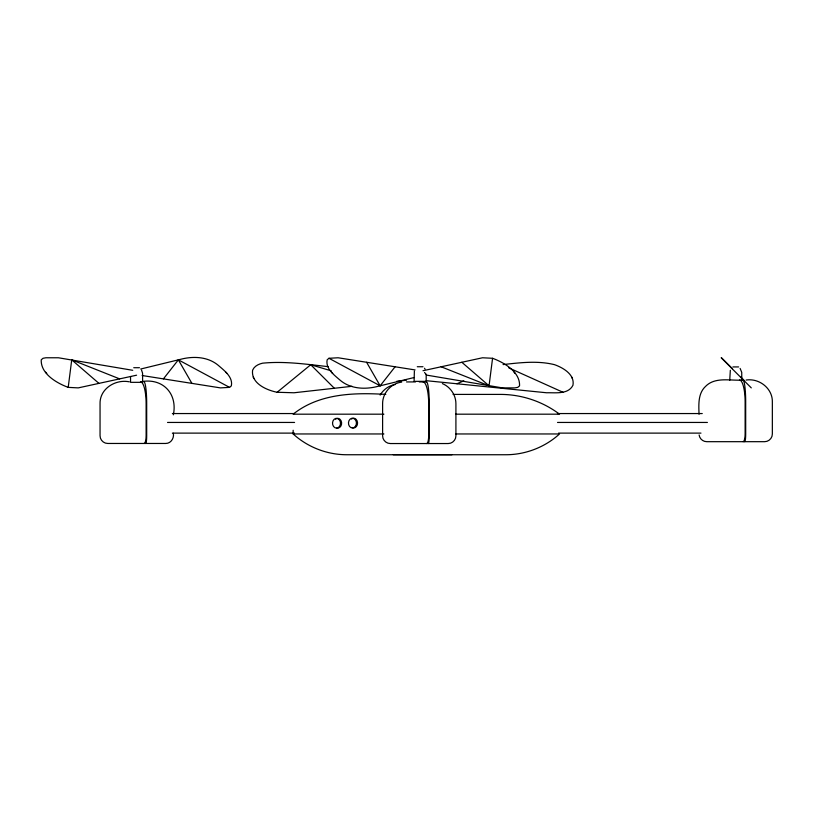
<?xml version="1.0" encoding="UTF-8"?>
<svg xmlns="http://www.w3.org/2000/svg" width="813" height="813" viewBox="0 0 813 813"><rect width="100%" height="100%" fill="white"/><g stroke="black" fill="none" stroke-linecap="round" stroke-linejoin="round"><path stroke-width="1.22" d="M136.584 375.2L78.241 387.882L68.211 387.374L71.727 359.844L119.643 378.878M441.134 366.775L489.05 385.809L492.566 358.289L482.536 357.771L422.984 370.728M414.376 371.094L414.091 381.358L426.185 381.358L426.185 374.366M730.338 370.271L729.718 380.382M380.138 395.077C383.35 389.569 389.01 385.514 395.331 384.488M163.413 378.878L178.362 359.844L229.551 387.374L231.339 385.87C233.209 377.059 224.083 370.413 218.219 365.301C208.362 357.049 194.805 356.084 182.691 358.797L140.669 369.031M414.183 377.517L375.819 386.866C363.706 389.569 350.149 388.604 340.291 380.352C334.417 375.24 325.302 368.594 327.172 359.793L328.96 358.289L380.149 385.809L395.098 366.775M328.401 366.673C306.572 364.254 284.58 361.002 262.589 363.177C258.504 364.122 254.327 366.114 252.599 370.189C250.851 383.269 266.471 390.169 277.131 392.262L310.739 364.742L331.257 370.84M456.916 383.766L463.827 380.84M426.185 380.687L546.631 392.77C555.36 392.476 568.135 394.772 572.962 385.25C574.933 374.498 563.145 367.75 554.547 364.681C537.769 360.494 520.056 362.649 503.074 364.59M401.683 382.11C391.063 383.34 382.435 393.167 382.608 403.858L382.608 435.819C382.517 439.955 386.205 443.634 390.331 443.542L448.187 443.542C452.313 443.634 455.991 439.955 455.91 435.819L455.91 403.858C455.971 395.179 450.402 386.856 442.363 383.594M328.96 358.289L338.106 357.771L415.087 369.935M229.551 387.374L220.404 387.882L142.173 375.525M351.999 386.307L293.991 392.77L277.131 392.262M396.663 381.317L406.419 380.23M417.282 366.734L422.994 366.734M732.909 366.927L738.611 366.927M133.739 367.71L139.44 367.71M742.899 380.057C730.714 381.002 715.206 376.439 705.471 386.48C697.859 393.583 698.723 404.854 699.048 414.284M746.08 380.057C759.149 377.974 772.716 388.411 772.35 401.988L772.35 433.959C772.441 438.085 768.752 441.764 764.627 441.683L706.771 441.683C703.011 441.744 699.546 438.705 699.119 434.965M129.358 381.836C115.507 378.96 99.623 388.736 100.05 403.766L100.05 435.738C99.958 439.874 103.647 443.552 107.773 443.461L165.618 443.461C170.852 443.613 174.328 438.126 173.352 433.278M406.5 381.927L415.473 381.927M419.254 381.927L426.449 381.927M385.779 394.407C354.183 392.466 319.092 393.39 293.158 414.183L383.899 414.183M453.075 394.407L500.401 394.407C521.56 394.396 542.627 401.429 559.517 414.183L455.575 414.183M172.376 413.553L294.489 413.553M557.433 413.553L702.249 413.553M167.529 422.445L294.56 422.445M557.515 422.445L707.401 422.445M172.386 433.116L294.479 433.116M558.551 433.116L700.969 433.116M293.158 430.26L293.158 433.959L383.899 433.959M455.575 433.959L559.517 433.959C544.995 447.231 525.462 454.772 505.798 454.741L346.877 454.741C327.212 454.772 307.68 447.231 293.158 433.959M132.722 370.301L58.434 357.771L45.904 357.771L43.028 358.289L41.239 359.793C40.548 373.716 56.585 383.075 68.211 387.374M492.566 358.289C504.192 362.578 520.229 371.948 519.548 385.87L517.749 387.374L514.873 387.882L502.343 387.882L426.815 375.149L424.518 372.496M508.765 367.852L562.982 392.262M461.835 362.273L489.05 385.809M71.727 359.844L98.942 383.38M310.739 364.742L334.346 388.268M721.538 357.771L732.493 368.736M740.917 377.151L744.139 380.382M721.172 357.771L751.283 387.882M514.029 372.171L515.157 373.482M331.552 372.171L332.69 373.482M225.821 372.171L226.959 373.482M45.619 372.171L46.758 373.482M740.115 368.431L741.73 372.334L741.802 380.382M424.498 368.238L425.087 369.132M366.602 362.273L380.149 385.809M178.362 359.844L191.909 383.38M571.722 377.059L572.372 378.37M253.189 377.059L253.849 378.37M141.543 370.098L142.56 373.116L142.631 382.334L130.547 382.334L130.547 376.51M451.947 454.741L393.258 454.741M173.352 414.833C177.864 393.177 162.173 377.334 140.476 381.836A21.931 5.64 90 0 1 146.116 403.766L146.116 435.738A7.724 1.982 -90 0 1 144.135 443.461M351.409 419A4.888 3.984 -90 0 1 357.557 422.831A4.888 3.984 -90 0 1 351.785 427.455M335.474 419.132A4.888 3.984 -90 0 1 341.562 422.333A4.888 3.984 -90 0 1 336.826 428.014M143.891 381.775A21.839 2.815 -90 0 1 146.686 403.766L146.696 435.738A7.693 0.986 -90 0 1 145.71 443.481M423.045 381.927A21.931 5.64 90 0 1 428.685 403.858L428.675 435.819A7.724 1.982 -90 0 1 426.693 443.542M426.449 381.866A21.839 2.815 -90 0 1 429.244 403.858L429.254 435.819A7.693 0.986 -90 0 1 428.268 443.573M739.484 380.057A21.931 5.64 90 0 1 745.125 401.988L745.125 433.959A7.724 1.982 -90 0 1 743.133 441.683M742.899 379.996A21.839 2.815 -90 0 1 745.684 401.988L745.694 433.959A7.693 0.986 -90 0 1 744.708 441.703M355.413 426.368A4.888 3.984 -90 0 0 353.269 418.309A4.888 3.984 -90 0 0 348.665 424.62A4.888 3.984 -90 0 0 355.413 426.368M339.478 426.5A4.888 3.984 -90 0 0 337.334 418.441A4.888 3.984 -90 0 0 332.73 424.752A4.888 3.984 -90 0 0 339.478 426.5"/></g></svg>
